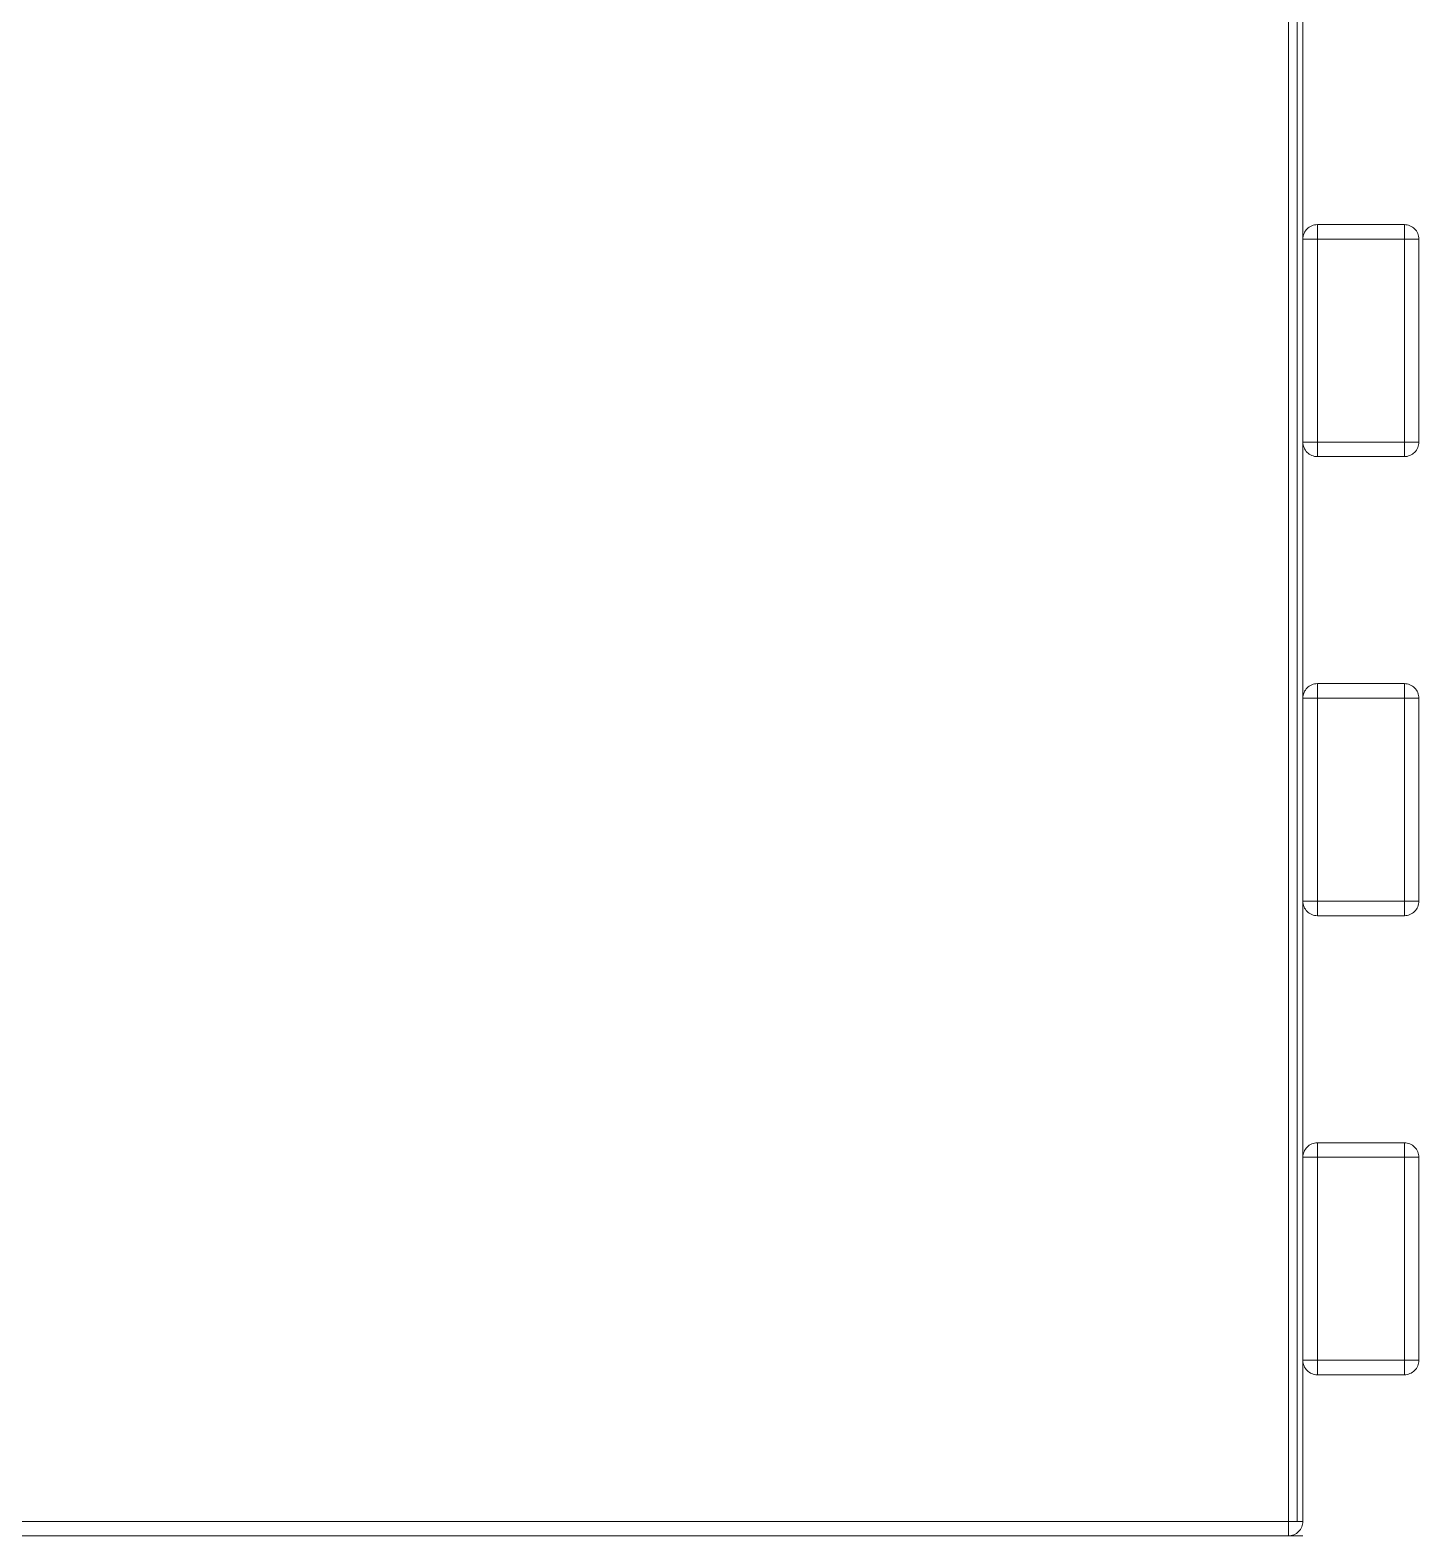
# Model space of a CAD drawing. Header units: millimetres. Extents: x 29385 to 32685, y 14499 to 19141.
# Drawn here: x 30745.7 to 30985.1, y 16181.5 to 16441 of the extents above; entities that cross this region are included whole.
import ezdxf

# ---------------------------------------------------------------- set-up
doc = ezdxf.new("R2010")
doc.units = ezdxf.units.MM
doc.header["$LTSCALE"] = 3
doc.layers.add('Warstwa 1', color=7, linetype='Continuous')

msp = doc.modelspace()

# ---------------------------------------------------------------- linework, layer by layer
at = {"layer": 'Warstwa 1', "lineweight": 15}
for points in [[(30962.6, 17001.48), (30962.6, 16183.98)], [(30962.6, 17001.48), (30962.6, 16183.98)], [(30962.6, 17001.48), (30962.6, 16183.98)], [(30962.6, 17001.48), (30962.6, 16183.98)], [(30962.6, 17001.48), (30962.6, 16183.98)], [(30962.6, 17001.48), (30962.6, 16183.98)], [(30964.1, 17001.48), (30964.1, 16183.98)], [(30964.1, 17001.48), (30964.1, 16183.98)], [(30964.1, 17001.48), (30964.1, 16183.98)], [(30964.1, 17001.48), (30964.1, 16183.98)], [(30964.1, 17001.48), (30964.1, 16183.98)], [(30964.1, 17001.48), (30964.1, 16183.98)], [(30965.1, 17001.48), (30965.1, 16183.98)], [(30965.1, 17001.48), (30965.1, 16183.98)], [(30965.1, 17001.48), (30965.1, 16183.98)], [(30965.1, 17001.48), (30965.1, 16183.98)], [(30965.1, 17001.48), (30965.1, 16183.98)], [(30965.1, 17001.48), (30965.1, 16183.98)], [(30965.1, 17001.48), (30965.1, 16183.98)], [(30965.1, 17001.48), (30965.1, 16183.98)], [(30965.1, 17001.48), (30965.1, 16183.98)], [(30965.1, 17001.48), (30965.1, 16183.98)], [(30965.1, 17001.48), (30965.1, 16183.98)], [(30965.1, 17001.48), (30965.1, 16183.98)], [(30967.6, 16407.52), (30967.6, 16405.02)], [(30967.6, 16407.52), (30982.6, 16407.52)], [(30967.6, 16407.52), (30982.6, 16407.52)], [(30967.6, 16405.02), (30967.6, 16407.52)], [(30967.6, 16405.02), (30967.6, 16407.52)], [(30967.6, 16407.52), (30982.6, 16407.52)], [(30967.6, 16407.52), (30982.6, 16407.52)], [(30967.6, 16407.52), (30967.6, 16405.02)], [(30967.6, 16407.52), (30982.6, 16407.52)], [(30967.6, 16407.52), (30967.6, 16405.02)], [(30967.6, 16405.02), (30967.6, 16407.52)], [(30967.6, 16407.52), (30982.6, 16407.52)], [(30982.6, 16405.02), (30982.6, 16407.52)], [(30982.6, 16407.52), (30982.6, 16405.02)], [(30982.6, 16407.52), (30982.6, 16405.02)], [(30982.6, 16405.02), (30982.6, 16407.52)], [(30982.6, 16405.02), (30982.6, 16407.52)], [(30982.6, 16407.52), (30982.6, 16405.02)], [(30967.6, 16405.02), (30965.1, 16405.02)], [(30965.1, 16370.02), (30965.1, 16405.02)], [(30965.1, 16405.02), (30967.6, 16405.02)], [(30965.1, 16370.02), (30965.1, 16405.02)], [(30965.1, 16370.02), (30965.1, 16405.02)], [(30965.1, 16405.02), (30967.6, 16405.02)], [(30967.6, 16405.02), (30965.1, 16405.02)], [(30965.1, 16370.02), (30965.1, 16405.02)], [(30965.1, 16370.02), (30965.1, 16405.02)], [(30965.1, 16405.02), (30967.6, 16405.02)], [(30965.1, 16370.02), (30965.1, 16405.02)], [(30967.6, 16405.02), (30965.1, 16405.02)], [(30967.6, 16405.02), (30982.6, 16405.02)], [(30967.6, 16370.02), (30967.6, 16405.02)], [(30967.6, 16405.02), (30982.6, 16405.02)], [(30967.6, 16370.02), (30967.6, 16405.02)], [(30967.6, 16370.02), (30967.6, 16405.02)], [(30967.6, 16405.02), (30982.6, 16405.02)], [(30967.6, 16405.02), (30982.6, 16405.02)], [(30967.6, 16370.02), (30967.6, 16405.02)], [(30967.6, 16405.02), (30982.6, 16405.02)], [(30967.6, 16370.02), (30967.6, 16405.02)], [(30967.6, 16370.02), (30967.6, 16405.02)], [(30967.6, 16405.02), (30982.6, 16405.02)], [(30985.1, 16405.02), (30982.6, 16405.02)], [(30982.6, 16405.02), (30985.1, 16405.02)], [(30982.6, 16405.02), (30982.6, 16370.02)], [(30982.6, 16405.02), (30982.6, 16370.02)], [(30982.6, 16405.02), (30985.1, 16405.02)], [(30985.1, 16405.02), (30982.6, 16405.02)], [(30982.6, 16405.02), (30982.6, 16370.02)], [(30982.6, 16405.02), (30982.6, 16370.02)], [(30985.1, 16405.02), (30982.6, 16405.02)], [(30982.6, 16405.02), (30985.1, 16405.02)], [(30982.6, 16405.02), (30982.6, 16370.02)], [(30982.6, 16405.02), (30982.6, 16370.02)], [(30985.1, 16405.02), (30985.1, 16370.02)], [(30985.1, 16405.02), (30985.1, 16370.02)], [(30985.1, 16405.02), (30985.1, 16370.02)], [(30985.1, 16405.02), (30985.1, 16370.02)], [(30985.1, 16405.02), (30985.1, 16370.02)], [(30985.1, 16405.02), (30985.1, 16370.02)], [(30967.6, 16370.02), (30965.1, 16370.02)], [(30965.1, 16370.02), (30967.6, 16370.02)], [(30967.6, 16370.02), (30965.1, 16370.02)], [(30965.1, 16370.02), (30967.6, 16370.02)], [(30967.6, 16370.02), (30965.1, 16370.02)], [(30965.1, 16370.02), (30967.6, 16370.02)], [(30982.6, 16370.02), (30967.6, 16370.02)], [(30967.6, 16367.52), (30967.6, 16370.02)], [(30967.6, 16370.02), (30967.6, 16367.52)], [(30982.6, 16370.02), (30967.6, 16370.02)], [(30967.6, 16367.52), (30967.6, 16370.02)], [(30982.6, 16370.02), (30967.6, 16370.02)], [(30967.6, 16370.02), (30967.6, 16367.52)], [(30982.6, 16370.02), (30967.6, 16370.02)], [(30967.6, 16367.52), (30967.6, 16370.02)], [(30982.6, 16370.02), (30967.6, 16370.02)], [(30967.6, 16370.02), (30967.6, 16367.52)], [(30982.6, 16370.02), (30967.6, 16370.02)], [(30985.1, 16370.02), (30982.6, 16370.02)], [(30982.6, 16367.52), (30982.6, 16370.02)], [(30982.6, 16370.02), (30985.1, 16370.02)], [(30982.6, 16370.02), (30982.6, 16367.52)], [(30982.6, 16370.02), (30982.6, 16367.52)], [(30985.1, 16370.02), (30982.6, 16370.02)], [(30982.6, 16367.52), (30982.6, 16370.02)], [(30982.6, 16370.02), (30985.1, 16370.02)], [(30985.1, 16370.02), (30982.6, 16370.02)], [(30982.6, 16370.02), (30982.6, 16367.52)], [(30982.6, 16367.52), (30982.6, 16370.02)], [(30982.6, 16370.02), (30985.1, 16370.02)], [(30982.6, 16367.52), (30967.6, 16367.52)], [(30982.6, 16367.52), (30967.6, 16367.52)], [(30982.6, 16367.52), (30967.6, 16367.52)], [(30982.6, 16367.52), (30967.6, 16367.52)], [(30982.6, 16367.52), (30967.6, 16367.52)], [(30982.6, 16367.52), (30967.6, 16367.52)], [(30967.6, 16328.39), (30982.6, 16328.39)], [(30967.6, 16328.39), (30967.6, 16325.89)], [(30967.6, 16328.39), (30982.6, 16328.39)], [(30967.6, 16325.89), (30967.6, 16328.39)], [(30967.6, 16325.89), (30967.6, 16328.39)], [(30967.6, 16328.39), (30982.6, 16328.39)], [(30967.6, 16328.39), (30982.6, 16328.39)], [(30967.6, 16328.39), (30967.6, 16325.89)], [(30967.6, 16325.89), (30967.6, 16328.39)], [(30967.6, 16328.39), (30967.6, 16325.89)], [(30967.6, 16328.39), (30982.6, 16328.39)], [(30967.6, 16328.39), (30982.6, 16328.39)], [(30982.6, 16325.89), (30982.6, 16328.39)], [(30982.6, 16328.39), (30982.6, 16325.89)], [(30982.6, 16328.39), (30982.6, 16325.89)], [(30982.6, 16325.89), (30982.6, 16328.39)], [(30982.6, 16328.39), (30982.6, 16325.89)], [(30982.6, 16325.89), (30982.6, 16328.39)], [(30967.6, 16325.89), (30965.1, 16325.89)], [(30965.1, 16290.89), (30965.1, 16325.89)], [(30965.1, 16325.89), (30967.6, 16325.89)], [(30965.1, 16290.89), (30965.1, 16325.89)], [(30965.1, 16290.89), (30965.1, 16325.89)], [(30965.1, 16325.89), (30967.6, 16325.89)], [(30967.6, 16325.89), (30965.1, 16325.89)], [(30965.1, 16290.89), (30965.1, 16325.89)], [(30965.1, 16290.89), (30965.1, 16325.89)], [(30965.1, 16325.89), (30967.6, 16325.89)], [(30967.6, 16325.89), (30965.1, 16325.89)], [(30965.1, 16290.89), (30965.1, 16325.89)], [(30967.6, 16290.89), (30967.6, 16325.89)], [(30967.6, 16325.89), (30982.6, 16325.89)], [(30967.6, 16290.89), (30967.6, 16325.89)], [(30967.6, 16325.89), (30982.6, 16325.89)], [(30967.6, 16290.89), (30967.6, 16325.89)], [(30967.6, 16325.89), (30982.6, 16325.89)], [(30967.6, 16325.89), (30982.6, 16325.89)], [(30967.6, 16290.89), (30967.6, 16325.89)], [(30967.6, 16290.89), (30967.6, 16325.89)], [(30967.6, 16290.89), (30967.6, 16325.89)], [(30967.6, 16325.89), (30982.6, 16325.89)], [(30967.6, 16325.89), (30982.6, 16325.89)], [(30985.1, 16325.89), (30982.6, 16325.89)], [(30982.6, 16325.89), (30982.6, 16290.89)], [(30982.6, 16325.89), (30985.1, 16325.89)], [(30982.6, 16325.89), (30982.6, 16290.89)], [(30982.6, 16325.89), (30982.6, 16290.89)], [(30982.6, 16325.89), (30985.1, 16325.89)], [(30985.1, 16325.89), (30982.6, 16325.89)], [(30982.6, 16325.89), (30982.6, 16290.89)], [(30982.6, 16325.89), (30985.1, 16325.89)], [(30982.6, 16325.89), (30982.6, 16290.89)], [(30982.6, 16325.89), (30982.6, 16290.89)], [(30985.1, 16325.89), (30982.6, 16325.89)], [(30985.1, 16325.89), (30985.1, 16290.89)], [(30985.1, 16325.89), (30985.1, 16290.89)], [(30985.1, 16325.89), (30985.1, 16290.89)], [(30985.1, 16325.89), (30985.1, 16290.89)], [(30985.1, 16325.89), (30985.1, 16290.89)], [(30985.1, 16325.89), (30985.1, 16290.89)], [(30965.1, 16290.89), (30967.6, 16290.89)], [(30967.6, 16290.89), (30965.1, 16290.89)], [(30967.6, 16290.89), (30965.1, 16290.89)], [(30965.1, 16290.89), (30967.6, 16290.89)], [(30967.6, 16290.89), (30965.1, 16290.89)], [(30965.1, 16290.89), (30967.6, 16290.89)], [(30967.6, 16290.89), (30967.6, 16288.39)], [(30982.6, 16290.89), (30967.6, 16290.89)], [(30967.6, 16288.39), (30967.6, 16290.89)], [(30982.6, 16290.89), (30967.6, 16290.89)], [(30967.6, 16288.39), (30967.6, 16290.89)], [(30982.6, 16290.89), (30967.6, 16290.89)], [(30982.6, 16290.89), (30967.6, 16290.89)], [(30967.6, 16290.89), (30967.6, 16288.39)], [(30967.6, 16288.39), (30967.6, 16290.89)], [(30982.6, 16290.89), (30967.6, 16290.89)], [(30967.6, 16290.89), (30967.6, 16288.39)], [(30982.6, 16290.89), (30967.6, 16290.89)], [(30982.6, 16288.39), (30982.6, 16290.89)], [(30982.6, 16290.89), (30985.1, 16290.89)], [(30982.6, 16290.89), (30982.6, 16288.39)], [(30985.1, 16290.89), (30982.6, 16290.89)], [(30985.1, 16290.89), (30982.6, 16290.89)], [(30982.6, 16290.89), (30982.6, 16288.39)], [(30982.6, 16290.89), (30985.1, 16290.89)], [(30982.6, 16288.39), (30982.6, 16290.89)], [(30985.1, 16290.89), (30982.6, 16290.89)], [(30982.6, 16290.89), (30982.6, 16288.39)], [(30982.6, 16288.39), (30982.6, 16290.89)], [(30982.6, 16290.89), (30985.1, 16290.89)], [(30982.6, 16288.39), (30967.6, 16288.39)], [(30982.6, 16288.39), (30967.6, 16288.39)], [(30982.6, 16288.39), (30967.6, 16288.39)], [(30982.6, 16288.39), (30967.6, 16288.39)], [(30982.6, 16288.39), (30967.6, 16288.39)], [(30982.6, 16288.39), (30967.6, 16288.39)], [(30967.6, 16249.25), (30982.6, 16249.25)], [(30967.6, 16249.25), (30967.6, 16246.75)], [(30967.6, 16246.75), (30967.6, 16249.25)], [(30967.6, 16249.25), (30982.6, 16249.25)], [(30967.6, 16246.75), (30967.6, 16249.25)], [(30967.6, 16249.25), (30967.6, 16246.75)], [(30967.6, 16249.25), (30982.6, 16249.25)], [(30967.6, 16249.25), (30982.6, 16249.25)], [(30967.6, 16249.25), (30982.6, 16249.25)], [(30967.6, 16249.25), (30982.6, 16249.25)], [(30967.6, 16249.25), (30967.6, 16246.75)], [(30967.6, 16246.75), (30967.6, 16249.25)], [(30982.6, 16249.25), (30982.6, 16246.75)], [(30982.6, 16246.75), (30982.6, 16249.25)], [(30982.6, 16246.75), (30982.6, 16249.25)], [(30982.6, 16249.25), (30982.6, 16246.75)], [(30982.6, 16249.25), (30982.6, 16246.75)], [(30982.6, 16246.75), (30982.6, 16249.25)], [(30967.6, 16246.75), (30965.1, 16246.75)], [(30965.1, 16211.75), (30965.1, 16246.75)], [(30965.1, 16211.75), (30965.1, 16246.75)], [(30965.1, 16246.75), (30967.6, 16246.75)], [(30965.1, 16211.75), (30965.1, 16246.75)], [(30965.1, 16246.75), (30967.6, 16246.75)], [(30967.6, 16246.75), (30965.1, 16246.75)], [(30965.1, 16211.75), (30965.1, 16246.75)], [(30967.6, 16246.75), (30965.1, 16246.75)], [(30965.1, 16211.75), (30965.1, 16246.75)], [(30965.1, 16211.75), (30965.1, 16246.75)], [(30965.1, 16246.75), (30967.6, 16246.75)], [(30967.6, 16246.75), (30982.6, 16246.75)], [(30967.6, 16211.75), (30967.6, 16246.75)], [(30967.6, 16211.75), (30967.6, 16246.75)], [(30967.6, 16246.75), (30982.6, 16246.75)], [(30967.6, 16211.75), (30967.6, 16246.75)], [(30967.6, 16246.75), (30982.6, 16246.75)], [(30967.6, 16211.75), (30967.6, 16246.75)], [(30967.6, 16246.75), (30982.6, 16246.75)], [(30967.6, 16246.75), (30982.6, 16246.75)], [(30967.6, 16211.75), (30967.6, 16246.75)], [(30967.6, 16211.75), (30967.6, 16246.75)], [(30967.6, 16246.75), (30982.6, 16246.75)], [(30982.6, 16246.75), (30982.6, 16211.75)], [(30982.6, 16246.75), (30985.1, 16246.75)], [(30985.1, 16246.75), (30982.6, 16246.75)], [(30982.6, 16246.75), (30982.6, 16211.75)], [(30982.6, 16246.75), (30982.6, 16211.75)], [(30982.6, 16246.75), (30985.1, 16246.75)], [(30982.6, 16246.75), (30982.6, 16211.75)], [(30985.1, 16246.75), (30982.6, 16246.75)], [(30982.6, 16246.75), (30985.1, 16246.75)], [(30982.6, 16246.75), (30982.6, 16211.75)], [(30982.6, 16246.75), (30982.6, 16211.75)], [(30985.1, 16246.75), (30982.6, 16246.75)], [(30985.1, 16246.75), (30985.1, 16211.75)], [(30985.1, 16246.75), (30985.1, 16211.75)], [(30985.1, 16246.75), (30985.1, 16211.75)], [(30985.1, 16246.75), (30985.1, 16211.75)], [(30985.1, 16246.75), (30985.1, 16211.75)], [(30985.1, 16246.75), (30985.1, 16211.75)], [(30965.1, 16211.75), (30967.6, 16211.75)], [(30967.6, 16211.75), (30965.1, 16211.75)], [(30967.6, 16211.75), (30965.1, 16211.75)], [(30965.1, 16211.75), (30967.6, 16211.75)], [(30965.1, 16211.75), (30967.6, 16211.75)], [(30967.6, 16211.75), (30965.1, 16211.75)], [(30967.6, 16211.75), (30967.6, 16209.25)], [(30982.6, 16211.75), (30967.6, 16211.75)], [(30967.6, 16209.25), (30967.6, 16211.75)], [(30982.6, 16211.75), (30967.6, 16211.75)], [(30982.6, 16211.75), (30967.6, 16211.75)], [(30967.6, 16211.75), (30967.6, 16209.25)], [(30982.6, 16211.75), (30967.6, 16211.75)], [(30967.6, 16209.25), (30967.6, 16211.75)], [(30982.6, 16211.75), (30967.6, 16211.75)], [(30967.6, 16209.25), (30967.6, 16211.75)], [(30982.6, 16211.75), (30967.6, 16211.75)], [(30967.6, 16211.75), (30967.6, 16209.25)], [(30985.1, 16211.75), (30982.6, 16211.75)], [(30982.6, 16209.25), (30982.6, 16211.75)], [(30982.6, 16211.75), (30985.1, 16211.75)], [(30982.6, 16211.75), (30982.6, 16209.25)], [(30982.6, 16211.75), (30982.6, 16209.25)], [(30985.1, 16211.75), (30982.6, 16211.75)], [(30982.6, 16209.25), (30982.6, 16211.75)], [(30982.6, 16211.75), (30985.1, 16211.75)], [(30982.6, 16211.75), (30982.6, 16209.25)], [(30985.1, 16211.75), (30982.6, 16211.75)], [(30982.6, 16211.75), (30985.1, 16211.75)], [(30982.6, 16209.25), (30982.6, 16211.75)], [(30982.6, 16209.25), (30967.6, 16209.25)], [(30982.6, 16209.25), (30967.6, 16209.25)], [(30982.6, 16209.25), (30967.6, 16209.25)], [(30982.6, 16209.25), (30967.6, 16209.25)], [(30982.6, 16209.25), (30967.6, 16209.25)], [(30982.6, 16209.25), (30967.6, 16209.25)], [(30962.6, 16183.98), (30557.6, 16183.98)], [(30557.6, 16183.98), (30962.6, 16183.98)], [(30557.6, 16183.98), (30962.6, 16183.98)], [(30962.6, 16183.98), (30557.6, 16183.98)], [(30962.6, 16183.98), (30557.6, 16183.98)], [(30557.6, 16183.98), (30962.6, 16183.98)], [(30962.6, 16181.48), (30962.6, 16183.98)], [(30962.6, 16183.98), (30965.1, 16183.98)], [(30965.1, 16183.98), (30962.6, 16183.98)], [(30962.6, 16183.98), (30962.6, 16181.48)], [(30965.1, 16183.98), (30962.6, 16183.98)], [(30962.6, 16183.98), (30962.6, 16181.48)], [(30962.6, 16183.98), (30965.1, 16183.98)], [(30965.1, 16183.98), (30962.6, 16183.98)], [(30962.6, 16183.98), (30962.6, 16181.48)], [(30962.6, 16183.98), (30965.1, 16183.98)], [(30962.6, 16181.48), (30962.6, 16183.98)], [(30965.1, 16183.98), (30964.1, 16183.98)], [(30965.1, 16183.98), (30964.1, 16183.98)], [(30965.1, 16183.98), (30964.1, 16183.98)], [(30965.1, 16183.98), (30964.1, 16183.98)], [(30965.1, 16183.98), (30964.1, 16183.98)], [(30965.1, 16183.98), (30964.1, 16183.98)], [(30962.6, 16181.48), (30557.6, 16181.48)], [(30557.6, 16181.48), (30962.6, 16181.48)], [(30962.6, 16181.48), (30557.6, 16181.48)], [(30557.6, 16181.48), (30962.6, 16181.48)], [(30962.6, 16181.48), (30557.6, 16181.48)], [(30557.6, 16181.48), (30962.6, 16181.48)]]:
    msp.add_lwpolyline(points, dxfattribs=at)
for points, knots in [([(30967.6, 16407.52), (30967.28, 16407.52), (30966.97, 16407.46), (30966.65, 16407.33), (30966.01, 16407.06), (30965.56, 16406.61), (30965.3, 16405.98), (30965.17, 16405.66), (30965.1, 16405.34), (30965.1, 16405.02)], [0, 0, 0, 0, 1, 1, 1, 2, 2, 2, 3, 3, 3, 3]), ([(30965.1, 16405.02), (30965.1, 16405.34), (30965.17, 16405.66), (30965.3, 16405.98), (30965.56, 16406.61), (30966.01, 16407.06), (30966.65, 16407.33), (30966.97, 16407.46), (30967.28, 16407.52), (30967.6, 16407.52)], [0, 0, 0, 0, 1, 1, 1, 2, 2, 2, 3, 3, 3, 3]), ([(30967.6, 16407.52), (30967.28, 16407.52), (30966.97, 16407.46), (30966.65, 16407.33), (30966.01, 16407.06), (30965.56, 16406.61), (30965.3, 16405.98), (30965.17, 16405.66), (30965.1, 16405.34), (30965.1, 16405.02)], [0, 0, 0, 0, 1, 1, 1, 2, 2, 2, 3, 3, 3, 3]), ([(30965.1, 16405.02), (30965.1, 16405.34), (30965.17, 16405.66), (30965.3, 16405.98), (30965.56, 16406.61), (30966.01, 16407.06), (30966.65, 16407.33), (30966.97, 16407.46), (30967.28, 16407.52), (30967.6, 16407.52)], [0, 0, 0, 0, 1, 1, 1, 2, 2, 2, 3, 3, 3, 3]), ([(30967.6, 16407.52), (30967.28, 16407.52), (30966.97, 16407.46), (30966.65, 16407.33), (30966.01, 16407.06), (30965.56, 16406.61), (30965.3, 16405.98), (30965.17, 16405.66), (30965.1, 16405.34), (30965.1, 16405.02)], [0, 0, 0, 0, 1, 1, 1, 2, 2, 2, 3, 3, 3, 3]), ([(30965.1, 16405.02), (30965.1, 16405.34), (30965.17, 16405.66), (30965.3, 16405.98), (30965.56, 16406.61), (30966.01, 16407.06), (30966.65, 16407.33), (30966.97, 16407.46), (30967.28, 16407.52), (30967.6, 16407.52)], [0, 0, 0, 0, 1, 1, 1, 2, 2, 2, 3, 3, 3, 3]), ([(30982.6, 16407.52), (30982.92, 16407.52), (30983.24, 16407.46), (30983.56, 16407.33), (30984.19, 16407.06), (30984.64, 16406.61), (30984.91, 16405.98), (30985.04, 16405.66), (30985.1, 16405.34), (30985.1, 16405.02)], [0, 0, 0, 0, 1, 1, 1, 2, 2, 2, 3, 3, 3, 3]), ([(30985.1, 16405.02), (30985.1, 16405.34), (30985.04, 16405.66), (30984.91, 16405.98), (30984.64, 16406.61), (30984.19, 16407.06), (30983.56, 16407.33), (30983.24, 16407.46), (30982.92, 16407.52), (30982.6, 16407.52)], [0, 0, 0, 0, 1, 1, 1, 2, 2, 2, 3, 3, 3, 3]), ([(30985.1, 16405.02), (30985.1, 16405.34), (30985.04, 16405.66), (30984.91, 16405.98), (30984.64, 16406.61), (30984.19, 16407.06), (30983.56, 16407.33), (30983.24, 16407.46), (30982.92, 16407.52), (30982.6, 16407.52)], [0, 0, 0, 0, 1, 1, 1, 2, 2, 2, 3, 3, 3, 3]), ([(30982.6, 16407.52), (30982.92, 16407.52), (30983.24, 16407.46), (30983.56, 16407.33), (30984.19, 16407.06), (30984.64, 16406.61), (30984.91, 16405.98), (30985.04, 16405.66), (30985.1, 16405.34), (30985.1, 16405.02)], [0, 0, 0, 0, 1, 1, 1, 2, 2, 2, 3, 3, 3, 3]), ([(30982.6, 16407.52), (30982.92, 16407.52), (30983.24, 16407.46), (30983.56, 16407.33), (30984.19, 16407.06), (30984.64, 16406.61), (30984.91, 16405.98), (30985.04, 16405.66), (30985.1, 16405.34), (30985.1, 16405.02)], [0, 0, 0, 0, 1, 1, 1, 2, 2, 2, 3, 3, 3, 3]), ([(30985.1, 16405.02), (30985.1, 16405.34), (30985.04, 16405.66), (30984.91, 16405.98), (30984.64, 16406.61), (30984.19, 16407.06), (30983.56, 16407.33), (30983.24, 16407.46), (30982.92, 16407.52), (30982.6, 16407.52)], [0, 0, 0, 0, 1, 1, 1, 2, 2, 2, 3, 3, 3, 3]), ([(30965.1, 16370.02), (30965.1, 16369.7), (30965.17, 16369.39), (30965.3, 16369.07), (30965.56, 16368.43), (30966.01, 16367.98), (30966.65, 16367.72), (30966.97, 16367.59), (30967.28, 16367.52), (30967.6, 16367.52)], [0, 0, 0, 0, 1, 1, 1, 2, 2, 2, 3, 3, 3, 3]), ([(30967.6, 16367.52), (30967.28, 16367.52), (30966.97, 16367.59), (30966.65, 16367.72), (30966.01, 16367.98), (30965.56, 16368.43), (30965.3, 16369.07), (30965.17, 16369.39), (30965.1, 16369.7), (30965.1, 16370.02)], [0, 0, 0, 0, 1, 1, 1, 2, 2, 2, 3, 3, 3, 3]), ([(30965.1, 16370.02), (30965.1, 16369.7), (30965.17, 16369.39), (30965.3, 16369.07), (30965.56, 16368.43), (30966.01, 16367.98), (30966.65, 16367.72), (30966.97, 16367.59), (30967.28, 16367.52), (30967.6, 16367.52)], [0, 0, 0, 0, 1, 1, 1, 2, 2, 2, 3, 3, 3, 3]), ([(30967.6, 16367.52), (30967.28, 16367.52), (30966.97, 16367.59), (30966.65, 16367.72), (30966.01, 16367.98), (30965.56, 16368.43), (30965.3, 16369.07), (30965.17, 16369.39), (30965.1, 16369.7), (30965.1, 16370.02)], [0, 0, 0, 0, 1, 1, 1, 2, 2, 2, 3, 3, 3, 3]), ([(30965.1, 16370.02), (30965.1, 16369.7), (30965.17, 16369.39), (30965.3, 16369.07), (30965.56, 16368.43), (30966.01, 16367.98), (30966.65, 16367.72), (30966.97, 16367.59), (30967.28, 16367.52), (30967.6, 16367.52)], [0, 0, 0, 0, 1, 1, 1, 2, 2, 2, 3, 3, 3, 3]), ([(30967.6, 16367.52), (30967.28, 16367.52), (30966.97, 16367.59), (30966.65, 16367.72), (30966.01, 16367.98), (30965.56, 16368.43), (30965.3, 16369.07), (30965.17, 16369.39), (30965.1, 16369.7), (30965.1, 16370.02)], [0, 0, 0, 0, 1, 1, 1, 2, 2, 2, 3, 3, 3, 3]), ([(30985.1, 16370.02), (30985.1, 16369.7), (30985.04, 16369.39), (30984.91, 16369.07), (30984.64, 16368.43), (30984.19, 16367.98), (30983.56, 16367.72), (30983.24, 16367.59), (30982.92, 16367.52), (30982.6, 16367.52)], [0, 0, 0, 0, 1, 1, 1, 2, 2, 2, 3, 3, 3, 3]), ([(30982.6, 16367.52), (30982.92, 16367.52), (30983.24, 16367.59), (30983.56, 16367.72), (30984.19, 16367.98), (30984.64, 16368.43), (30984.91, 16369.07), (30985.04, 16369.39), (30985.1, 16369.7), (30985.1, 16370.02)], [0, 0, 0, 0, 1, 1, 1, 2, 2, 2, 3, 3, 3, 3]), ([(30982.6, 16367.52), (30982.92, 16367.52), (30983.24, 16367.59), (30983.56, 16367.72), (30984.19, 16367.98), (30984.64, 16368.43), (30984.91, 16369.07), (30985.04, 16369.39), (30985.1, 16369.7), (30985.1, 16370.02)], [0, 0, 0, 0, 1, 1, 1, 2, 2, 2, 3, 3, 3, 3]), ([(30985.1, 16370.02), (30985.1, 16369.7), (30985.04, 16369.39), (30984.91, 16369.07), (30984.64, 16368.43), (30984.19, 16367.98), (30983.56, 16367.72), (30983.24, 16367.59), (30982.92, 16367.52), (30982.6, 16367.52)], [0, 0, 0, 0, 1, 1, 1, 2, 2, 2, 3, 3, 3, 3]), ([(30982.6, 16367.52), (30982.92, 16367.52), (30983.24, 16367.59), (30983.56, 16367.72), (30984.19, 16367.98), (30984.64, 16368.43), (30984.91, 16369.07), (30985.04, 16369.39), (30985.1, 16369.7), (30985.1, 16370.02)], [0, 0, 0, 0, 1, 1, 1, 2, 2, 2, 3, 3, 3, 3]), ([(30985.1, 16370.02), (30985.1, 16369.7), (30985.04, 16369.39), (30984.91, 16369.07), (30984.64, 16368.43), (30984.19, 16367.98), (30983.56, 16367.72), (30983.24, 16367.59), (30982.92, 16367.52), (30982.6, 16367.52)], [0, 0, 0, 0, 1, 1, 1, 2, 2, 2, 3, 3, 3, 3]), ([(30967.6, 16328.39), (30967.28, 16328.39), (30966.97, 16328.32), (30966.65, 16328.19), (30966.01, 16327.93), (30965.56, 16327.48), (30965.3, 16326.84), (30965.17, 16326.52), (30965.1, 16326.21), (30965.1, 16325.89)], [0, 0, 0, 0, 1, 1, 1, 2, 2, 2, 3, 3, 3, 3]), ([(30965.1, 16325.89), (30965.1, 16326.21), (30965.17, 16326.52), (30965.3, 16326.84), (30965.56, 16327.48), (30966.01, 16327.93), (30966.65, 16328.19), (30966.97, 16328.32), (30967.28, 16328.39), (30967.6, 16328.39)], [0, 0, 0, 0, 1, 1, 1, 2, 2, 2, 3, 3, 3, 3]), ([(30967.6, 16328.39), (30967.28, 16328.39), (30966.97, 16328.32), (30966.65, 16328.19), (30966.01, 16327.93), (30965.56, 16327.48), (30965.3, 16326.84), (30965.17, 16326.52), (30965.1, 16326.21), (30965.1, 16325.89)], [0, 0, 0, 0, 1, 1, 1, 2, 2, 2, 3, 3, 3, 3]), ([(30965.1, 16325.89), (30965.1, 16326.21), (30965.17, 16326.52), (30965.3, 16326.84), (30965.56, 16327.48), (30966.01, 16327.93), (30966.65, 16328.19), (30966.97, 16328.32), (30967.28, 16328.39), (30967.6, 16328.39)], [0, 0, 0, 0, 1, 1, 1, 2, 2, 2, 3, 3, 3, 3]), ([(30967.6, 16328.39), (30967.28, 16328.39), (30966.97, 16328.32), (30966.65, 16328.19), (30966.01, 16327.93), (30965.56, 16327.48), (30965.3, 16326.84), (30965.17, 16326.52), (30965.1, 16326.21), (30965.1, 16325.89)], [0, 0, 0, 0, 1, 1, 1, 2, 2, 2, 3, 3, 3, 3]), ([(30965.1, 16325.89), (30965.1, 16326.21), (30965.17, 16326.52), (30965.3, 16326.84), (30965.56, 16327.48), (30966.01, 16327.93), (30966.65, 16328.19), (30966.97, 16328.32), (30967.28, 16328.39), (30967.6, 16328.39)], [0, 0, 0, 0, 1, 1, 1, 2, 2, 2, 3, 3, 3, 3]), ([(30985.1, 16325.89), (30985.1, 16326.21), (30985.04, 16326.52), (30984.91, 16326.84), (30984.64, 16327.48), (30984.19, 16327.93), (30983.56, 16328.19), (30983.24, 16328.32), (30982.92, 16328.39), (30982.6, 16328.39)], [0, 0, 0, 0, 1, 1, 1, 2, 2, 2, 3, 3, 3, 3]), ([(30982.6, 16328.39), (30982.92, 16328.39), (30983.24, 16328.32), (30983.56, 16328.19), (30984.19, 16327.93), (30984.64, 16327.48), (30984.91, 16326.84), (30985.04, 16326.52), (30985.1, 16326.21), (30985.1, 16325.89)], [0, 0, 0, 0, 1, 1, 1, 2, 2, 2, 3, 3, 3, 3]), ([(30982.6, 16328.39), (30982.92, 16328.39), (30983.24, 16328.32), (30983.56, 16328.19), (30984.19, 16327.93), (30984.64, 16327.48), (30984.91, 16326.84), (30985.04, 16326.52), (30985.1, 16326.21), (30985.1, 16325.89)], [0, 0, 0, 0, 1, 1, 1, 2, 2, 2, 3, 3, 3, 3]), ([(30985.1, 16325.89), (30985.1, 16326.21), (30985.04, 16326.52), (30984.91, 16326.84), (30984.64, 16327.48), (30984.19, 16327.93), (30983.56, 16328.19), (30983.24, 16328.32), (30982.92, 16328.39), (30982.6, 16328.39)], [0, 0, 0, 0, 1, 1, 1, 2, 2, 2, 3, 3, 3, 3]), ([(30985.1, 16325.89), (30985.1, 16326.21), (30985.04, 16326.52), (30984.91, 16326.84), (30984.64, 16327.48), (30984.19, 16327.93), (30983.56, 16328.19), (30983.24, 16328.32), (30982.92, 16328.39), (30982.6, 16328.39)], [0, 0, 0, 0, 1, 1, 1, 2, 2, 2, 3, 3, 3, 3]), ([(30982.6, 16328.39), (30982.92, 16328.39), (30983.24, 16328.32), (30983.56, 16328.19), (30984.19, 16327.93), (30984.64, 16327.48), (30984.91, 16326.84), (30985.04, 16326.52), (30985.1, 16326.21), (30985.1, 16325.89)], [0, 0, 0, 0, 1, 1, 1, 2, 2, 2, 3, 3, 3, 3]), ([(30967.6, 16288.39), (30967.28, 16288.39), (30966.97, 16288.45), (30966.65, 16288.58), (30966.01, 16288.85), (30965.56, 16289.3), (30965.3, 16289.93), (30965.17, 16290.25), (30965.1, 16290.57), (30965.1, 16290.89)], [0, 0, 0, 0, 1, 1, 1, 2, 2, 2, 3, 3, 3, 3]), ([(30965.1, 16290.89), (30965.1, 16290.57), (30965.17, 16290.25), (30965.3, 16289.93), (30965.56, 16289.3), (30966.01, 16288.85), (30966.65, 16288.58), (30966.97, 16288.45), (30967.28, 16288.39), (30967.6, 16288.39)], [0, 0, 0, 0, 1, 1, 1, 2, 2, 2, 3, 3, 3, 3]), ([(30965.1, 16290.89), (30965.1, 16290.57), (30965.17, 16290.25), (30965.3, 16289.93), (30965.56, 16289.3), (30966.01, 16288.85), (30966.65, 16288.58), (30966.97, 16288.45), (30967.28, 16288.39), (30967.6, 16288.39)], [0, 0, 0, 0, 1, 1, 1, 2, 2, 2, 3, 3, 3, 3]), ([(30967.6, 16288.39), (30967.28, 16288.39), (30966.97, 16288.45), (30966.65, 16288.58), (30966.01, 16288.85), (30965.56, 16289.3), (30965.3, 16289.93), (30965.17, 16290.25), (30965.1, 16290.57), (30965.1, 16290.89)], [0, 0, 0, 0, 1, 1, 1, 2, 2, 2, 3, 3, 3, 3]), ([(30965.1, 16290.89), (30965.1, 16290.57), (30965.17, 16290.25), (30965.3, 16289.93), (30965.56, 16289.3), (30966.01, 16288.85), (30966.65, 16288.58), (30966.97, 16288.45), (30967.28, 16288.39), (30967.6, 16288.39)], [0, 0, 0, 0, 1, 1, 1, 2, 2, 2, 3, 3, 3, 3]), ([(30967.6, 16288.39), (30967.28, 16288.39), (30966.97, 16288.45), (30966.65, 16288.58), (30966.01, 16288.85), (30965.56, 16289.3), (30965.3, 16289.93), (30965.17, 16290.25), (30965.1, 16290.57), (30965.1, 16290.89)], [0, 0, 0, 0, 1, 1, 1, 2, 2, 2, 3, 3, 3, 3]), ([(30985.1, 16290.89), (30985.1, 16290.57), (30985.04, 16290.25), (30984.91, 16289.93), (30984.64, 16289.3), (30984.19, 16288.85), (30983.56, 16288.58), (30983.24, 16288.45), (30982.92, 16288.39), (30982.6, 16288.39)], [0, 0, 0, 0, 1, 1, 1, 2, 2, 2, 3, 3, 3, 3]), ([(30982.6, 16288.39), (30982.92, 16288.39), (30983.24, 16288.45), (30983.56, 16288.58), (30984.19, 16288.85), (30984.64, 16289.3), (30984.91, 16289.93), (30985.04, 16290.25), (30985.1, 16290.57), (30985.1, 16290.89)], [0, 0, 0, 0, 1, 1, 1, 2, 2, 2, 3, 3, 3, 3]), ([(30982.6, 16288.39), (30982.92, 16288.39), (30983.24, 16288.45), (30983.56, 16288.58), (30984.19, 16288.85), (30984.64, 16289.3), (30984.91, 16289.93), (30985.04, 16290.25), (30985.1, 16290.57), (30985.1, 16290.89)], [0, 0, 0, 0, 1, 1, 1, 2, 2, 2, 3, 3, 3, 3]), ([(30985.1, 16290.89), (30985.1, 16290.57), (30985.04, 16290.25), (30984.91, 16289.93), (30984.64, 16289.3), (30984.19, 16288.85), (30983.56, 16288.58), (30983.24, 16288.45), (30982.92, 16288.39), (30982.6, 16288.39)], [0, 0, 0, 0, 1, 1, 1, 2, 2, 2, 3, 3, 3, 3]), ([(30982.6, 16288.39), (30982.92, 16288.39), (30983.24, 16288.45), (30983.56, 16288.58), (30984.19, 16288.85), (30984.64, 16289.3), (30984.91, 16289.93), (30985.04, 16290.25), (30985.1, 16290.57), (30985.1, 16290.89)], [0, 0, 0, 0, 1, 1, 1, 2, 2, 2, 3, 3, 3, 3]), ([(30985.1, 16290.89), (30985.1, 16290.57), (30985.04, 16290.25), (30984.91, 16289.93), (30984.64, 16289.3), (30984.19, 16288.85), (30983.56, 16288.58), (30983.24, 16288.45), (30982.92, 16288.39), (30982.6, 16288.39)], [0, 0, 0, 0, 1, 1, 1, 2, 2, 2, 3, 3, 3, 3]), ([(30965.1, 16246.75), (30965.1, 16247.07), (30965.17, 16247.39), (30965.3, 16247.7), (30965.56, 16248.34), (30966.01, 16248.79), (30966.65, 16249.05), (30966.97, 16249.18), (30967.28, 16249.25), (30967.6, 16249.25)], [0, 0, 0, 0, 1, 1, 1, 2, 2, 2, 3, 3, 3, 3]), ([(30967.6, 16249.25), (30967.28, 16249.25), (30966.97, 16249.18), (30966.65, 16249.05), (30966.01, 16248.79), (30965.56, 16248.34), (30965.3, 16247.7), (30965.17, 16247.39), (30965.1, 16247.07), (30965.1, 16246.75)], [0, 0, 0, 0, 1, 1, 1, 2, 2, 2, 3, 3, 3, 3]), ([(30967.6, 16249.25), (30967.28, 16249.25), (30966.97, 16249.18), (30966.65, 16249.05), (30966.01, 16248.79), (30965.56, 16248.34), (30965.3, 16247.7), (30965.17, 16247.39), (30965.1, 16247.07), (30965.1, 16246.75)], [0, 0, 0, 0, 1, 1, 1, 2, 2, 2, 3, 3, 3, 3]), ([(30965.1, 16246.75), (30965.1, 16247.07), (30965.17, 16247.39), (30965.3, 16247.7), (30965.56, 16248.34), (30966.01, 16248.79), (30966.65, 16249.05), (30966.97, 16249.18), (30967.28, 16249.25), (30967.6, 16249.25)], [0, 0, 0, 0, 1, 1, 1, 2, 2, 2, 3, 3, 3, 3]), ([(30965.1, 16246.75), (30965.1, 16247.07), (30965.17, 16247.39), (30965.3, 16247.7), (30965.56, 16248.34), (30966.01, 16248.79), (30966.65, 16249.05), (30966.97, 16249.18), (30967.28, 16249.25), (30967.6, 16249.25)], [0, 0, 0, 0, 1, 1, 1, 2, 2, 2, 3, 3, 3, 3]), ([(30967.6, 16249.25), (30967.28, 16249.25), (30966.97, 16249.18), (30966.65, 16249.05), (30966.01, 16248.79), (30965.56, 16248.34), (30965.3, 16247.7), (30965.17, 16247.39), (30965.1, 16247.07), (30965.1, 16246.75)], [0, 0, 0, 0, 1, 1, 1, 2, 2, 2, 3, 3, 3, 3]), ([(30985.1, 16246.75), (30985.1, 16247.07), (30985.04, 16247.39), (30984.91, 16247.7), (30984.64, 16248.34), (30984.19, 16248.79), (30983.56, 16249.05), (30983.24, 16249.18), (30982.92, 16249.25), (30982.6, 16249.25)], [0, 0, 0, 0, 1, 1, 1, 2, 2, 2, 3, 3, 3, 3]), ([(30982.6, 16249.25), (30982.92, 16249.25), (30983.24, 16249.18), (30983.56, 16249.05), (30984.19, 16248.79), (30984.64, 16248.34), (30984.91, 16247.7), (30985.04, 16247.39), (30985.1, 16247.07), (30985.1, 16246.75)], [0, 0, 0, 0, 1, 1, 1, 2, 2, 2, 3, 3, 3, 3]), ([(30982.6, 16249.25), (30982.92, 16249.25), (30983.24, 16249.18), (30983.56, 16249.05), (30984.19, 16248.79), (30984.64, 16248.34), (30984.91, 16247.7), (30985.04, 16247.39), (30985.1, 16247.07), (30985.1, 16246.75)], [0, 0, 0, 0, 1, 1, 1, 2, 2, 2, 3, 3, 3, 3]), ([(30985.1, 16246.75), (30985.1, 16247.07), (30985.04, 16247.39), (30984.91, 16247.7), (30984.64, 16248.34), (30984.19, 16248.79), (30983.56, 16249.05), (30983.24, 16249.18), (30982.92, 16249.25), (30982.6, 16249.25)], [0, 0, 0, 0, 1, 1, 1, 2, 2, 2, 3, 3, 3, 3]), ([(30985.1, 16246.75), (30985.1, 16247.07), (30985.04, 16247.39), (30984.91, 16247.7), (30984.64, 16248.34), (30984.19, 16248.79), (30983.56, 16249.05), (30983.24, 16249.18), (30982.92, 16249.25), (30982.6, 16249.25)], [0, 0, 0, 0, 1, 1, 1, 2, 2, 2, 3, 3, 3, 3]), ([(30982.6, 16249.25), (30982.92, 16249.25), (30983.24, 16249.18), (30983.56, 16249.05), (30984.19, 16248.79), (30984.64, 16248.34), (30984.91, 16247.7), (30985.04, 16247.39), (30985.1, 16247.07), (30985.1, 16246.75)], [0, 0, 0, 0, 1, 1, 1, 2, 2, 2, 3, 3, 3, 3]), ([(30967.6, 16209.25), (30967.28, 16209.25), (30966.97, 16209.32), (30966.65, 16209.45), (30966.01, 16209.71), (30965.56, 16210.16), (30965.3, 16210.8), (30965.17, 16211.11), (30965.1, 16211.43), (30965.1, 16211.75)], [0, 0, 0, 0, 1, 1, 1, 2, 2, 2, 3, 3, 3, 3]), ([(30965.1, 16211.75), (30965.1, 16211.43), (30965.17, 16211.11), (30965.3, 16210.8), (30965.56, 16210.16), (30966.01, 16209.71), (30966.65, 16209.45), (30966.97, 16209.32), (30967.28, 16209.25), (30967.6, 16209.25)], [0, 0, 0, 0, 1, 1, 1, 2, 2, 2, 3, 3, 3, 3]), ([(30967.6, 16209.25), (30967.28, 16209.25), (30966.97, 16209.32), (30966.65, 16209.45), (30966.01, 16209.71), (30965.56, 16210.16), (30965.3, 16210.8), (30965.17, 16211.11), (30965.1, 16211.43), (30965.1, 16211.75)], [0, 0, 0, 0, 1, 1, 1, 2, 2, 2, 3, 3, 3, 3]), ([(30965.1, 16211.75), (30965.1, 16211.43), (30965.17, 16211.11), (30965.3, 16210.8), (30965.56, 16210.16), (30966.01, 16209.71), (30966.65, 16209.45), (30966.97, 16209.32), (30967.28, 16209.25), (30967.6, 16209.25)], [0, 0, 0, 0, 1, 1, 1, 2, 2, 2, 3, 3, 3, 3]), ([(30965.1, 16211.75), (30965.1, 16211.43), (30965.17, 16211.11), (30965.3, 16210.8), (30965.56, 16210.16), (30966.01, 16209.71), (30966.65, 16209.45), (30966.97, 16209.32), (30967.28, 16209.25), (30967.6, 16209.25)], [0, 0, 0, 0, 1, 1, 1, 2, 2, 2, 3, 3, 3, 3]), ([(30967.6, 16209.25), (30967.28, 16209.25), (30966.97, 16209.32), (30966.65, 16209.45), (30966.01, 16209.71), (30965.56, 16210.16), (30965.3, 16210.8), (30965.17, 16211.11), (30965.1, 16211.43), (30965.1, 16211.75)], [0, 0, 0, 0, 1, 1, 1, 2, 2, 2, 3, 3, 3, 3]), ([(30985.1, 16211.75), (30985.1, 16211.43), (30985.04, 16211.11), (30984.91, 16210.8), (30984.64, 16210.16), (30984.19, 16209.71), (30983.56, 16209.45), (30983.24, 16209.32), (30982.92, 16209.25), (30982.6, 16209.25)], [0, 0, 0, 0, 1, 1, 1, 2, 2, 2, 3, 3, 3, 3]), ([(30982.6, 16209.25), (30982.92, 16209.25), (30983.24, 16209.32), (30983.56, 16209.45), (30984.19, 16209.71), (30984.64, 16210.16), (30984.91, 16210.8), (30985.04, 16211.11), (30985.1, 16211.43), (30985.1, 16211.75)], [0, 0, 0, 0, 1, 1, 1, 2, 2, 2, 3, 3, 3, 3]), ([(30982.6, 16209.25), (30982.92, 16209.25), (30983.24, 16209.32), (30983.56, 16209.45), (30984.19, 16209.71), (30984.64, 16210.16), (30984.91, 16210.8), (30985.04, 16211.11), (30985.1, 16211.43), (30985.1, 16211.75)], [0, 0, 0, 0, 1, 1, 1, 2, 2, 2, 3, 3, 3, 3]), ([(30985.1, 16211.75), (30985.1, 16211.43), (30985.04, 16211.11), (30984.91, 16210.8), (30984.64, 16210.16), (30984.19, 16209.71), (30983.56, 16209.45), (30983.24, 16209.32), (30982.92, 16209.25), (30982.6, 16209.25)], [0, 0, 0, 0, 1, 1, 1, 2, 2, 2, 3, 3, 3, 3]), ([(30982.6, 16209.25), (30982.92, 16209.25), (30983.24, 16209.32), (30983.56, 16209.45), (30984.19, 16209.71), (30984.64, 16210.16), (30984.91, 16210.8), (30985.04, 16211.11), (30985.1, 16211.43), (30985.1, 16211.75)], [0, 0, 0, 0, 1, 1, 1, 2, 2, 2, 3, 3, 3, 3]), ([(30985.1, 16211.75), (30985.1, 16211.43), (30985.04, 16211.11), (30984.91, 16210.8), (30984.64, 16210.16), (30984.19, 16209.71), (30983.56, 16209.45), (30983.24, 16209.32), (30982.92, 16209.25), (30982.6, 16209.25)], [0, 0, 0, 0, 1, 1, 1, 2, 2, 2, 3, 3, 3, 3]), ([(30965.1, 16183.98), (30965.1, 16183.66), (30965.04, 16183.35), (30964.91, 16183.03), (30964.64, 16182.39), (30964.19, 16181.94), (30963.56, 16181.68), (30963.24, 16181.55), (30962.92, 16181.48), (30962.6, 16181.48)], [0, 0, 0, 0, 1, 1, 1, 2, 2, 2, 3, 3, 3, 3]), ([(30962.6, 16181.48), (30962.92, 16181.48), (30963.24, 16181.55), (30963.56, 16181.68), (30964.19, 16181.94), (30964.64, 16182.39), (30964.91, 16183.03), (30965.04, 16183.35), (30965.1, 16183.66), (30965.1, 16183.98)], [0, 0, 0, 0, 1, 1, 1, 2, 2, 2, 3, 3, 3, 3]), ([(30962.6, 16181.48), (30962.92, 16181.48), (30963.24, 16181.55), (30963.56, 16181.68), (30964.19, 16181.94), (30964.64, 16182.39), (30964.91, 16183.03), (30965.04, 16183.35), (30965.1, 16183.66), (30965.1, 16183.98)], [0, 0, 0, 0, 1, 1, 1, 2, 2, 2, 3, 3, 3, 3]), ([(30965.1, 16183.98), (30965.1, 16183.66), (30965.04, 16183.35), (30964.91, 16183.03), (30964.64, 16182.39), (30964.19, 16181.94), (30963.56, 16181.68), (30963.24, 16181.55), (30962.92, 16181.48), (30962.6, 16181.48)], [0, 0, 0, 0, 1, 1, 1, 2, 2, 2, 3, 3, 3, 3]), ([(30962.6, 16181.48), (30962.62, 16181.49), (30962.61, 16181.51), (30962.6, 16181.52), (30962.6, 16181.54), (30962.6, 16181.55), (30962.61, 16181.56), (30962.61, 16181.59), (30962.6, 16181.63), (30962.6, 16181.66), (30962.6, 16181.71), (30962.6, 16181.73), (30962.6, 16181.76), (30962.61, 16181.8), (30962.6, 16181.85), (30962.6, 16181.9), (30962.6, 16181.98), (30962.6, 16182.06), (30962.6, 16182.14), (30962.6, 16182.23), (30962.6, 16182.31), (30962.6, 16182.39), (30962.6, 16182.52), (30962.6, 16182.65), (30962.6, 16182.79), (30962.6, 16182.96), (30962.6, 16183.15), (30962.6, 16183.33), (30962.6, 16183.56), (30962.6, 16183.77), (30962.6, 16183.98)], [0, 0, 0, 0, 1, 1, 1, 2, 2, 2, 3, 3, 3, 4, 4, 4, 5, 5, 5, 6, 6, 6, 7, 7, 7, 8, 8, 8, 9, 9, 9, 10, 10, 10, 10]), ([(30962.6, 16181.48), (30962.92, 16181.48), (30963.24, 16181.55), (30963.56, 16181.68), (30964.19, 16181.94), (30964.64, 16182.39), (30964.91, 16183.03), (30965.04, 16183.35), (30965.1, 16183.66), (30965.1, 16183.98)], [0, 0, 0, 0, 1, 1, 1, 2, 2, 2, 3, 3, 3, 3]), ([(30965.1, 16183.98), (30965.1, 16183.66), (30965.04, 16183.35), (30964.91, 16183.03), (30964.64, 16182.39), (30964.19, 16181.94), (30963.56, 16181.68), (30963.24, 16181.55), (30962.92, 16181.48), (30962.6, 16181.48)], [0, 0, 0, 0, 1, 1, 1, 2, 2, 2, 3, 3, 3, 3]), ([(30555.1, 16181.48), (30555.1, 16181.48), (30965.1, 16181.48), (30965.1, 16181.48), (30965.1, 16181.48), (30555.1, 16181.48), (30555.1, 16181.48)], [0, 0, 0, 0, 1, 1, 1, 2, 2, 2, 2]), ([(30555.1, 16181.48), (30555.1, 16181.48), (30965.1, 16181.48), (30965.1, 16181.48), (30965.1, 16181.48), (30555.1, 16181.48), (30555.1, 16181.48)], [0, 0, 0, 0, 1, 1, 1, 2, 2, 2, 2]), ([(30555.1, 16181.48), (30555.1, 16181.48), (30965.1, 16181.48), (30965.1, 16181.48), (30965.1, 16181.48), (30555.1, 16181.48), (30555.1, 16181.48)], [0, 0, 0, 0, 1, 1, 1, 2, 2, 2, 2])]:
    msp.add_open_spline(points, degree=3, knots=knots, dxfattribs=at)

doc.saveas('drawing.dxf')
